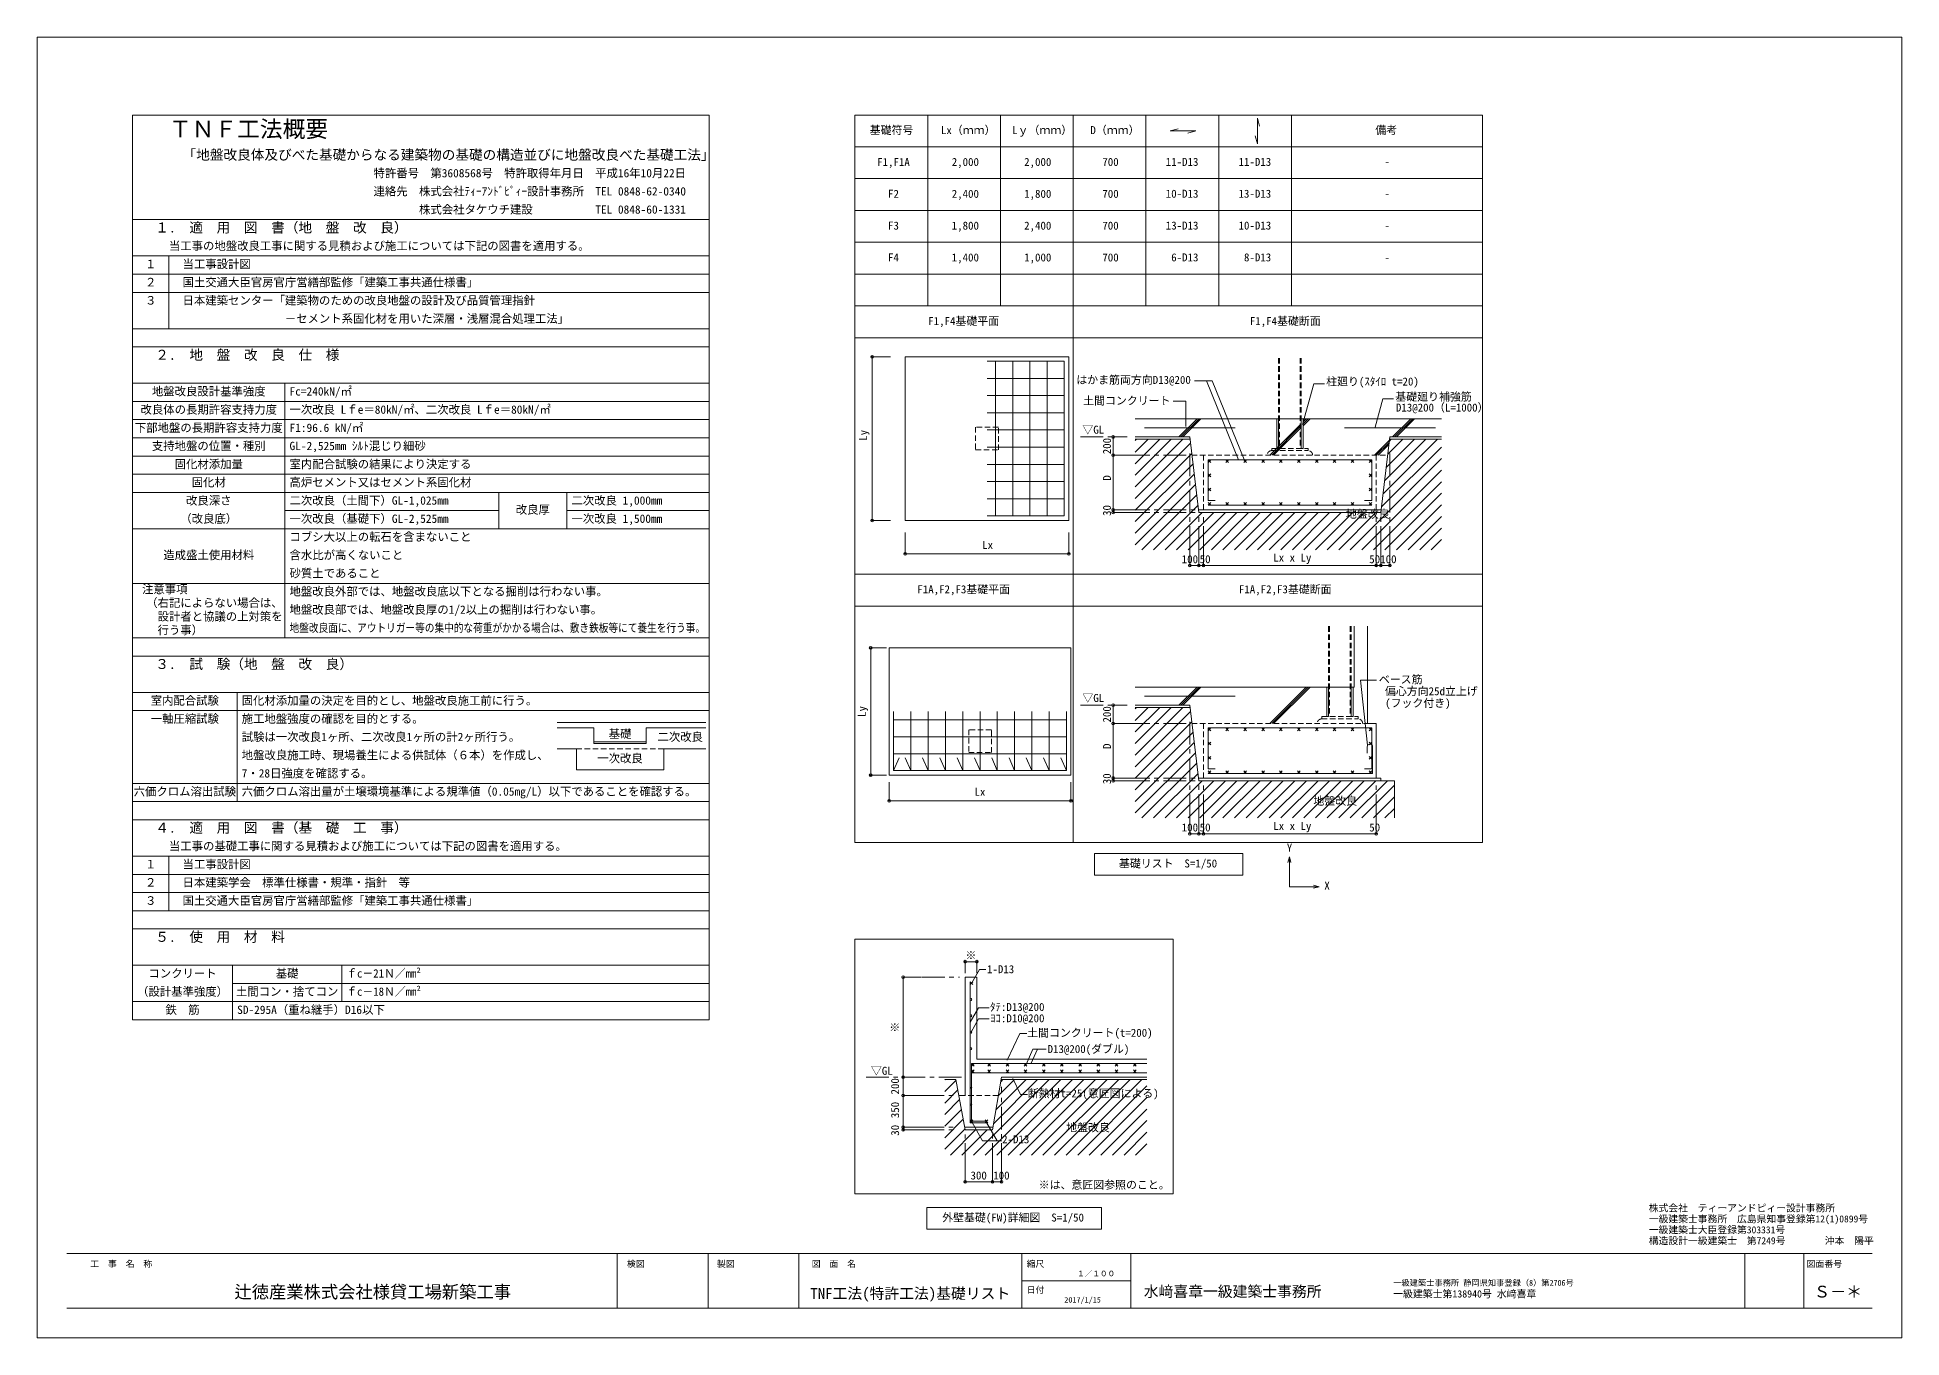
# Model space of a CAD drawing. Units: millimetres on the paper, enlarged 100 times, with parts at 1:50. Extents: x -41329 to 42203, y -29220 to 30473.
# Drawn here: x -41329 to -329, y -29220 to -620 of the extents above; entities that cross this region are included whole.
import ezdxf
from ezdxf.enums import TextEntityAlignment as Align

# ---------------------------------------------------------------- set-up
doc = ezdxf.new("R2010")
doc.units = ezdxf.units.MM
doc.header["$LTSCALE"] = 100
doc.header["$PDMODE"] = 32
doc.header["$PDSIZE"] = 60
doc.linetypes.add('CHAIN1', pattern=[8, 5, -1, 1, -1])
doc.linetypes.add('DASHED1', pattern=[1.8, 1.2, -0.6])
for name, color, linetype, lineweight in [('1-0_0-3 データ 0', 3, 'Continuous', 13), ('1-1_0-0 データ 0', 7, 'Continuous', 9), ('1-2_0-6 項目', 4, 'Continuous', 5), ('1-3', 3, 'Continuous', 13), ('1-7', 4, 'Continuous', 5), ('1-8', 7, 'Continuous', 9), ('1-9', 4, 'Continuous', 5), ('1-F', 7, 'Continuous', 13), ('2-0', 7, 'Continuous', 5), ('F-0', 7, 'Continuous', 18), ('F-F', 4, 'Continuous', 5)]:
    doc.layers.add(name, color=color, linetype=linetype, lineweight=lineweight)
doc.layers.add('F-2', color=7, linetype='Continuous')
doc.layers.add('F-7', color=7, linetype='Continuous')
doc.styles.add('ＭＳ ゴシック', font='')
doc.styles.get('ＭＳ ゴシック').set_extended_font_data('MS Gothic')

msp = doc.modelspace()

# ---------------------------------------------------------------- linework, layer by layer
at = {"layer": '1-0_0-3 データ 0', "color": 7, "lineweight": 9}
for p, q in [((-22243.5, -7645.7), (-22243.5, -11245.7)), ((-22243.5, -7645.7), (-18643.5, -7645.7)), ((-18643.5, -7645.7), (-18643.5, -11245.7)), ((-22243.5, -11245.7), (-18643.5, -11245.7)), ((-22596.8, -14049), (-22596.8, -16849)), ((-18596.8, -14049), (-22596.8, -14049)), ((-18596.8, -14049), (-18596.8, -16849)), ((-18596.8, -16849), (-22596.8, -16849))]:
    msp.add_line(p, q, dxfattribs=at)
at = {"layer": '1-0_0-3 データ 0', "color": 4, "linetype": 'DASHED1', "lineweight": 5}
for p, q in [((-14032.9, -7674.8), (-14032.9, -9660.8)), ((-14008.9, -7674.8), (-14008.9, -9660.8)), ((-13556.9, -7674.8), (-13556.9, -9660.8)), ((-13532.9, -7674.8), (-13532.9, -9660.8)), ((-14182.9, -9660.8), (-13382.9, -9660.8)), ((-14182.9, -9710.8), (-14182.9, -9660.8)), ((-14182.9, -9710.8), (-13382.9, -9710.8)), ((-13382.9, -9710.8), (-13382.9, -9660.8)), ((-12932.9, -13574.8), (-12932.9, -15560.8)), ((-12908.9, -13574.8), (-12908.9, -15560.8)), ((-12456.9, -13574.8), (-12456.9, -15560.8)), ((-12432.9, -13574.8), (-12432.9, -15560.8)), ((-13082.9, -15560.8), (-12282.9, -15560.8)), ((-13082.9, -15610.8), (-13082.9, -15560.8)), ((-12282.9, -15610.8), (-12282.9, -15560.8)), ((-13082.9, -15610.8), (-12282.9, -15610.8))]:
    msp.add_line(p, q, dxfattribs=at)
at = {"layer": '1-0_0-3 データ 0'}
for p, q in [((-17182.9, -9010.8), (-10451.7, -9010.8)), ((-17182.9, -9410.8), (-15982.9, -9410.8)), ((-15782.9, -11070.8), (-15982.9, -9410.8)), ((-11782.9, -11070.8), (-11582.9, -9410.8)), ((-10451.7, -9410.8), (-11582.9, -9410.8)), ((-17182.9, -9460.8), (-15976.9, -9460.8)), ((-10451.7, -9460.8), (-11588.9, -9460.8)), ((-11774.1, -11010.8), (-15791.7, -11010.8)), ((-11782.9, -11070.8), (-15782.9, -11070.8)), ((-12372.9, -13574.8), (-12372.9, -14910.8)), ((-12072.9, -13574.8), (-12072.9, -15710.8)), ((-17182.9, -14910.8), (-12372.9, -14910.8)), ((-17182.9, -15310.8), (-15982.9, -15310.8)), ((-17182.9, -15360.8), (-15976.9, -15360.8)), ((-15982.9, -15310.8), (-15782.9, -16970.8)), ((-12072.9, -15710.8), (-11882.9, -15710.8)), ((-11882.9, -16910.8), (-11882.9, -15710.8)), ((-15791.7, -16910.8), (-11782.9, -16910.8)), ((-15782.9, -16970.8), (-11482.9, -16970.8)), ((-11782.9, -16910.8), (-11782.9, -16970.8)), ((-11482.9, -17789.5), (-11482.9, -16970.8)), ((-20925.6, -21291.3), (-20665.6, -21291.3)), ((-20925.6, -23891.3), (-20925.6, -21291.3)), ((-20665.6, -23091.3), (-20665.6, -21291.3)), ((-16925.6, -23091.3), (-20665.6, -23091.3)), ((-21374.6, -23541.3), (-21125.6, -23541.3)), ((-21125.6, -23541.3), (-20925.6, -24651.3)), ((-20325.6, -24651.3), (-20125.6, -23491.3)), ((-16925.6, -23541.3), (-20134.2, -23541.3)), ((-16925.6, -23491.3), (-20125.6, -23491.3)), ((-20925.6, -23891.3), (-21062.5, -23891.3)), ((-20314.2, -24591.3), (-20936.4, -24591.3)), ((-20325.6, -24651.3), (-20925.6, -24651.3))]:
    msp.add_line(p, q, dxfattribs=at)
at = {"layer": '1-0_0-3 データ 0', "linetype": 'DASHED1'}
for p, q in [((-15942.1, -9810.8), (-11623.6, -9810.8)), ((-15682.9, -9810.8), (-15682.9, -11010.8)), ((-11882.9, -9810.8), (-11882.9, -11010.8)), ((-15942.1, -15710.8), (-12072.9, -15710.8)), ((-15682.9, -15710.8), (-15682.9, -16910.8)), ((-20194.5, -23891.3), (-20925.6, -23891.3))]:
    msp.add_line(p, q, dxfattribs=at)
at = {"layer": '1-0_0-3 データ 0', "color": 4, "linetype": 'DASHED1', "lineweight": 5}
for centre, start, end in [((-14182.9, -9810.8), 90, 180), ((-13382.9, -9810.8), 0, 90), ((-13082.9, -15710.8), 90, 180), ((-12282.9, -15710.8), 0, 90)]:
    msp.add_arc(centre, 100, start, end, dxfattribs=at)
at = {"layer": '1-1_0-0 データ 0'}
for p, q in [((-20443.5, -7745.7), (-18743.5, -7745.7)), ((-20254.6, -7745.7), (-20254.6, -11145.7)), ((-19876.8, -7745.7), (-19876.8, -11145.7)), ((-19499, -7745.7), (-19499, -11145.7)), ((-19121.3, -7745.7), (-19121.3, -11145.7)), ((-18743.5, -7745.7), (-18743.5, -11145.7)), ((-20443.5, -8123.5), (-18743.5, -8123.5)), ((-20443.5, -8501.3), (-18743.5, -8501.3)), ((-20443.5, -8879.1), (-18743.5, -8879.1)), ((-20443.5, -9256.8), (-18743.5, -9256.8)), ((-16982.9, -9210.8), (-14982.9, -9210.8)), ((-12582.9, -9210.8), (-10582.9, -9210.8)), ((-20443.5, -9634.6), (-18743.5, -9634.6)), ((-20443.5, -10012.4), (-18743.5, -10012.4)), ((-15522.9, -9910.8), (-15582.9, -9970.8)), ((-15582.9, -9910.8), (-15522.9, -9970.8)), ((-15582.9, -9910.8), (-11982.9, -9910.8)), ((-15522.9, -10224.1), (-15582.9, -10284.1)), ((-15582.9, -10224.1), (-15522.9, -10284.1)), ((-15129.5, -9910.8), (-15189.5, -9970.8)), ((-15189.5, -9910.8), (-15129.5, -9970.8)), ((-14736.2, -9910.8), (-14796.2, -9970.8)), ((-14796.2, -9910.8), (-14736.2, -9970.8)), ((-14342.9, -9910.8), (-14402.9, -9970.8)), ((-14402.9, -9910.8), (-14342.9, -9970.8)), ((-13949.5, -9910.8), (-14009.5, -9970.8)), ((-14009.5, -9910.8), (-13949.5, -9970.8)), ((-13556.2, -9910.8), (-13616.2, -9970.8)), ((-13616.2, -9910.8), (-13556.2, -9970.8)), ((-13162.9, -9910.8), (-13222.9, -9970.8)), ((-13222.9, -9910.8), (-13162.9, -9970.8)), ((-12769.5, -9910.8), (-12829.5, -9970.8)), ((-12829.5, -9910.8), (-12769.5, -9970.8)), ((-12376.2, -9910.8), (-12436.2, -9970.8)), ((-12436.2, -9910.8), (-12376.2, -9970.8)), ((-11982.9, -9910.8), (-12042.9, -9970.8)), ((-12042.9, -9910.8), (-11982.9, -9970.8)), ((-12042.9, -10224.1), (-11982.9, -10284.1)), ((-11982.9, -10224.1), (-12042.9, -10284.1)), ((-20443.5, -10390.2), (-18743.5, -10390.2)), ((-15522.9, -10537.4), (-15582.9, -10597.4)), ((-15582.9, -10537.4), (-15522.9, -10597.4)), ((-12042.9, -10537.4), (-11982.9, -10597.4)), ((-11982.9, -10537.4), (-12042.9, -10597.4)), ((-20443.5, -10767.9), (-18743.5, -10767.9)), ((-15522.9, -10850.8), (-15582.9, -10910.8)), ((-15582.9, -10850.8), (-15522.9, -10910.8)), ((-15582.9, -10910.8), (-11982.9, -10910.8)), ((-15129.5, -10850.8), (-15189.5, -10910.8)), ((-15189.5, -10850.8), (-15129.5, -10910.8)), ((-14736.2, -10850.8), (-14796.2, -10910.8)), ((-14796.2, -10850.8), (-14736.2, -10910.8)), ((-14342.9, -10850.8), (-14402.9, -10910.8)), ((-14402.9, -10850.8), (-14342.9, -10910.8)), ((-13949.5, -10850.8), (-14009.5, -10910.8)), ((-14009.5, -10850.8), (-13949.5, -10910.8)), ((-13556.2, -10850.8), (-13616.2, -10910.8)), ((-13616.2, -10850.8), (-13556.2, -10910.8)), ((-13162.9, -10850.8), (-13222.9, -10910.8)), ((-13222.9, -10850.8), (-13162.9, -10910.8)), ((-12769.5, -10850.8), (-12829.5, -10910.8)), ((-12829.5, -10850.8), (-12769.5, -10910.8)), ((-12376.2, -10850.8), (-12436.2, -10910.8)), ((-12436.2, -10850.8), (-12376.2, -10910.8)), ((-12042.9, -10850.8), (-11982.9, -10910.8)), ((-11982.9, -10850.8), (-12042.9, -10910.8)), ((-20443.5, -11145.7), (-18743.5, -11145.7)), ((-16982.9, -15110.8), (-14982.9, -15110.8)), ((-22496.8, -15449), (-22496.8, -16749)), ((-22116.8, -15449), (-22116.8, -16749)), ((-21736.8, -15449), (-21736.8, -16749)), ((-21356.8, -15449), (-21356.8, -16749)), ((-20976.8, -15449), (-20976.8, -16749)), ((-20596.8, -15449), (-20596.8, -16749)), ((-20216.8, -15449), (-20216.8, -16749)), ((-19836.8, -15449), (-19836.8, -16749)), ((-19456.8, -15449), (-19456.8, -16749)), ((-19076.8, -15449), (-19076.8, -16749)), ((-18696.8, -15634.7), (-22496.8, -15634.7)), ((-15522.9, -15810.8), (-15582.9, -15870.8)), ((-15582.9, -15810.8), (-15522.9, -15870.8)), ((-15582.9, -15810.8), (-11982.9, -15810.8)), ((-15129.5, -15810.8), (-15189.5, -15870.8)), ((-15189.5, -15810.8), (-15129.5, -15870.8)), ((-14736.2, -15810.8), (-14796.2, -15870.8)), ((-14796.2, -15810.8), (-14736.2, -15870.8)), ((-14342.9, -15810.8), (-14402.9, -15870.8)), ((-14402.9, -15810.8), (-14342.9, -15870.8)), ((-13949.5, -15810.8), (-14009.5, -15870.8)), ((-14009.5, -15810.8), (-13949.5, -15870.8)), ((-13556.2, -15810.8), (-13616.2, -15870.8)), ((-13616.2, -15810.8), (-13556.2, -15870.8)), ((-13162.9, -15810.8), (-13222.9, -15870.8)), ((-13222.9, -15810.8), (-13162.9, -15870.8)), ((-12769.5, -15810.8), (-12829.5, -15870.8)), ((-12829.5, -15810.8), (-12769.5, -15870.8)), ((-12376.2, -15810.8), (-12436.2, -15870.8)), ((-12436.2, -15810.8), (-12376.2, -15870.8)), ((-11982.9, -15810.8), (-12042.9, -15870.8)), ((-12042.9, -15810.8), (-11982.9, -15870.8)), ((-18696.8, -16006.2), (-22496.8, -16006.2)), ((-18696.8, -16377.6), (-22496.8, -16377.6)), ((-15522.9, -16124.1), (-15582.9, -16184.1)), ((-15582.9, -16124.1), (-15522.9, -16184.1)), ((-12082.9, -16226.6), (-12082.9, -16363.2)), ((-12042.9, -16124.1), (-11982.9, -16184.1)), ((-11982.9, -16124.1), (-12042.9, -16184.1)), ((-11962.9, -16226.6), (-11962.9, -16810.8)), ((-22496.8, -16749), (-22373.7, -16468.7)), ((-22116.8, -16749), (-22239.9, -16468.7)), ((-21736.8, -16749), (-21859.9, -16468.7)), ((-21356.8, -16749), (-21479.9, -16468.7)), ((-20976.8, -16749), (-21099.9, -16468.7)), ((-20596.8, -16749), (-20719.9, -16468.7)), ((-20216.8, -16749), (-20339.9, -16468.7)), ((-19836.8, -16749), (-19959.9, -16468.7)), ((-19456.8, -16749), (-19579.9, -16468.7)), ((-19076.8, -16749), (-19199.9, -16468.7)), ((-18696.8, -16749), (-18819.9, -16468.7)), ((-15522.9, -16437.4), (-15582.9, -16497.4)), ((-15582.9, -16437.4), (-15522.9, -16497.4)), ((-15522.9, -16750.8), (-15582.9, -16810.8)), ((-15582.9, -16750.8), (-15522.9, -16810.8)), ((-15129.5, -16750.8), (-15189.5, -16810.8)), ((-15189.5, -16750.8), (-15129.5, -16810.8)), ((-14736.2, -16750.8), (-14796.2, -16810.8)), ((-14796.2, -16750.8), (-14736.2, -16810.8)), ((-14342.9, -16750.8), (-14402.9, -16810.8)), ((-14402.9, -16750.8), (-14342.9, -16810.8)), ((-13949.5, -16750.8), (-14009.5, -16810.8)), ((-14009.5, -16750.8), (-13949.5, -16810.8)), ((-13556.2, -16750.8), (-13616.2, -16810.8)), ((-13616.2, -16750.8), (-13556.2, -16810.8)), ((-13162.9, -16750.8), (-13222.9, -16810.8)), ((-13222.9, -16750.8), (-13162.9, -16810.8)), ((-12769.5, -16750.8), (-12829.5, -16810.8)), ((-12829.5, -16750.8), (-12769.5, -16810.8)), ((-12376.2, -16750.8), (-12436.2, -16810.8)), ((-12436.2, -16750.8), (-12376.2, -16810.8)), ((-12042.9, -16437.4), (-11982.9, -16497.4)), ((-11982.9, -16437.4), (-12042.9, -16497.4)), ((-12042.9, -16750.8), (-11982.9, -16810.8)), ((-11982.9, -16750.8), (-12042.9, -16810.8)), ((-15582.9, -16810.8), (-11962.9, -16810.8)), ((-20755.6, -21451.3), (-20815.6, -21391.3)), ((-20815.6, -21451.3), (-20755.6, -21391.3)), ((-20815.6, -21391.3), (-20815.6, -24491.3)), ((-20725.6, -23251.3), (-20785.6, -23191.3)), ((-20785.6, -23251.3), (-20725.6, -23191.3)), ((-16925.6, -23191.3), (-20785.6, -23191.3)), ((-20785.6, -24461.3), (-20785.6, -23191.3)), ((-20725.6, -23331.3), (-20785.6, -23391.3)), ((-20785.6, -23331.3), (-20725.6, -23391.3)), ((-20425.6, -23251.3), (-20365.6, -23191.3)), ((-20365.6, -23251.3), (-20425.6, -23191.3)), ((-20425.6, -23331.3), (-20365.6, -23391.3)), ((-20365.6, -23331.3), (-20425.6, -23391.3)), ((-20025.6, -23251.3), (-19965.6, -23191.3)), ((-19965.6, -23251.3), (-20025.6, -23191.3)), ((-20025.6, -23331.3), (-19965.6, -23391.3)), ((-19965.6, -23331.3), (-20025.6, -23391.3)), ((-19625.6, -23251.3), (-19565.6, -23191.3)), ((-19565.6, -23251.3), (-19625.6, -23191.3)), ((-19625.6, -23331.3), (-19565.6, -23391.3)), ((-19565.6, -23331.3), (-19625.6, -23391.3)), ((-19225.6, -23251.3), (-19165.6, -23191.3)), ((-19165.6, -23251.3), (-19225.6, -23191.3)), ((-19225.6, -23331.3), (-19165.6, -23391.3)), ((-19165.6, -23331.3), (-19225.6, -23391.3)), ((-18825.6, -23251.3), (-18765.6, -23191.3)), ((-18765.6, -23251.3), (-18825.6, -23191.3)), ((-18825.6, -23331.3), (-18765.6, -23391.3)), ((-18765.6, -23331.3), (-18825.6, -23391.3)), ((-18425.6, -23251.3), (-18365.6, -23191.3)), ((-18365.6, -23251.3), (-18425.6, -23191.3)), ((-18425.6, -23331.3), (-18365.6, -23391.3)), ((-18365.6, -23331.3), (-18425.6, -23391.3)), ((-18025.6, -23251.3), (-17965.6, -23191.3)), ((-17965.6, -23251.3), (-18025.6, -23191.3)), ((-18025.6, -23331.3), (-17965.6, -23391.3)), ((-17965.6, -23331.3), (-18025.6, -23391.3)), ((-17625.6, -23251.3), (-17565.6, -23191.3)), ((-17565.6, -23251.3), (-17625.6, -23191.3)), ((-17625.6, -23331.3), (-17565.6, -23391.3)), ((-17565.6, -23331.3), (-17625.6, -23391.3)), ((-17225.6, -23251.3), (-17165.6, -23191.3)), ((-17165.6, -23251.3), (-17225.6, -23191.3)), ((-17225.6, -23331.3), (-17165.6, -23391.3)), ((-17165.6, -23331.3), (-17225.6, -23391.3)), ((-16925.6, -23391.3), (-20785.6, -23391.3)), ((-20755.6, -24491.3), (-20815.6, -24431.3)), ((-20815.6, -24491.3), (-20755.6, -24431.3)), ((-20425.6, -24491.3), (-20815.6, -24491.3)), ((-20445.6, -24461.3), (-20785.6, -24461.3)), ((-20425.6, -24491.3), (-20485.6, -24431.3)), ((-20485.6, -24491.3), (-20425.6, -24431.3))]:
    msp.add_line(p, q, dxfattribs=at)
for points in [[(-15422.9, -10810.8), (-15582.9, -10810.8), (-15582.9, -9910.8)], [(-12142.9, -10810.8), (-11982.9, -10810.8), (-11982.9, -9910.8)], [(-18696.8, -15449), (-18696.8, -16749), (-22496.8, -16749)], [(-15422.9, -16710.8), (-15582.9, -16710.8), (-15582.9, -15810.8)], [(-12142.9, -16710.8), (-11982.9, -16710.8), (-11982.9, -15810.8)]]:
    msp.add_lwpolyline(points, dxfattribs=at)
for centre in [(-20795.6, -21781.3), (-20795.6, -22141.3), (-20795.6, -22501.3), (-20795.6, -22861.3), (-20795.6, -23728), (-20795.6, -24094.6)]:
    msp.add_circle(centre, 20, dxfattribs=at)
msp.add_arc((-12022.9, -16226.6), 60, 0, 180, dxfattribs=at)
at = {"layer": '1-2_0-6 項目'}
for p, q in [((-17182.9, -10507.4), (-16136.3, -9460.8)), ((-17182.9, -9489.1), (-17154.5, -9460.8)), ((-17182.9, -9998.3), (-16645.4, -9460.8)), ((-17182.9, -9743.7), (-16899.9, -9460.8)), ((-17182.9, -10252.8), (-16390.8, -9460.8)), ((-17182.9, -10761.9), (-15966.6, -9545.7)), ((-17182.9, -11016.5), (-15939.3, -9772.9)), ((-10451.7, -9631), (-11768, -10947.3)), ((-11733.1, -10657.9), (-10536, -9460.8)), ((-11698.3, -10368.5), (-10790.5, -9460.8)), ((-11663.4, -10079.1), (-11045.1, -9460.8)), ((-11628.5, -9789.6), (-11299.7, -9460.8)), ((-11593.7, -9500.2), (-11554.2, -9460.8)), ((-17182.9, -11271), (-15911.9, -10000)), ((-15884.5, -10227.2), (-17182.9, -11525.6)), ((-10451.7, -9885.6), (-12455.6, -11889.5)), ((-10451.7, -10140.1), (-12201, -11889.5)), ((-15857.1, -10454.4), (-17182.9, -11780.2)), ((-10451.7, -10394.7), (-11946.5, -11889.5)), ((-10451.7, -10649.2), (-11691.9, -11889.5)), ((-15829.8, -10681.6), (-17037.6, -11889.5)), ((-15802.4, -10908.8), (-16783.1, -11889.5)), ((-10451.7, -10903.8), (-11437.4, -11889.5)), ((-15709.8, -11070.8), (-16528.5, -11889.5)), ((-15455.2, -11070.8), (-16274, -11889.5)), ((-15200.7, -11070.8), (-16019.4, -11889.5)), ((-14946.1, -11070.8), (-15764.8, -11889.5)), ((-14691.6, -11070.8), (-15510.3, -11889.5)), ((-14437, -11070.8), (-15255.7, -11889.5)), ((-14182.5, -11070.8), (-15001.2, -11889.5)), ((-13927.9, -11070.8), (-14746.6, -11889.5)), ((-13673.3, -11070.8), (-14492.1, -11889.5)), ((-13418.8, -11070.8), (-14237.5, -11889.5)), ((-13164.2, -11070.8), (-13982.9, -11889.5)), ((-12909.7, -11070.8), (-13728.4, -11889.5)), ((-12655.1, -11070.8), (-13473.8, -11889.5)), ((-12400.5, -11070.8), (-13219.3, -11889.5)), ((-12146, -11070.8), (-12964.7, -11889.5)), ((-11891.4, -11070.8), (-12710.1, -11889.5)), ((-10451.7, -11158.4), (-11182.8, -11889.5)), ((-10928.2, -11889.5), (-10451.7, -11412.9)), ((-10673.7, -11889.5), (-10451.7, -11667.5)), ((-17182.9, -15389.1), (-17154.5, -15360.8)), ((-17182.9, -16407.4), (-16136.3, -15360.8)), ((-17182.9, -16152.8), (-16390.8, -15360.8)), ((-17182.9, -15898.3), (-16645.4, -15360.8)), ((-17182.9, -15643.7), (-16899.9, -15360.8)), ((-17182.9, -16661.9), (-15966.6, -15445.7)), ((-17182.9, -16916.5), (-15939.3, -15672.9)), ((-17182.9, -17171), (-15911.9, -15900)), ((-15884.5, -16127.2), (-17182.9, -17425.6)), ((-15857.1, -16354.4), (-17182.9, -17680.2)), ((-15829.8, -16581.6), (-17037.6, -17789.5)), ((-15802.4, -16808.8), (-16783.1, -17789.5)), ((-15709.8, -16970.8), (-16528.5, -17789.5)), ((-15455.2, -16970.8), (-16274, -17789.5)), ((-15200.7, -16970.8), (-16019.4, -17789.5)), ((-14946.1, -16970.8), (-15764.8, -17789.5)), ((-14691.6, -16970.8), (-15510.3, -17789.5)), ((-14437, -16970.8), (-15255.7, -17789.5)), ((-14182.5, -16970.8), (-15001.2, -17789.5)), ((-13927.9, -16970.8), (-14746.6, -17789.5)), ((-13673.3, -16970.8), (-14492.1, -17789.5)), ((-13418.8, -16970.8), (-14237.5, -17789.5)), ((-13164.2, -16970.8), (-13982.9, -17789.5)), ((-12909.7, -16970.8), (-13728.4, -17789.5)), ((-12655.1, -16970.8), (-13473.8, -17789.5)), ((-12400.5, -16970.8), (-13219.3, -17789.5)), ((-12146, -16970.8), (-12964.7, -17789.5)), ((-11891.4, -16970.8), (-12710.1, -17789.5)), ((-11636.9, -16970.8), (-12455.6, -17789.5)), ((-11482.9, -17071.3), (-12201, -17789.5)), ((-11482.9, -17325.9), (-11946.5, -17789.5)), ((-11482.9, -17580.4), (-11691.9, -17789.5)), ((-21374.6, -23549.5), (-21366.4, -23541.3)), ((-21374.6, -23804.1), (-21123.5, -23552.9)), ((-21374.6, -24058.6), (-21084.6, -23768.6)), ((-19075.4, -23541.3), (-20740.2, -25206.1)), ((-18820.8, -23541.3), (-20485.6, -25206.1)), ((-19329.9, -23541.3), (-20301.7, -24513.1)), ((-19584.5, -23541.3), (-20248.7, -24205.5)), ((-18566.2, -23541.3), (-20231, -25206.1)), ((-19839, -23541.3), (-20195.7, -23897.9)), ((-20093.6, -23541.3), (-20142.6, -23590.4)), ((-18311.7, -23541.3), (-19976.5, -25206.1)), ((-18057.1, -23541.3), (-19721.9, -25206.1)), ((-17802.6, -23541.3), (-19467.4, -25206.1)), ((-17548, -23541.3), (-19212.8, -25206.1)), ((-17293.5, -23541.3), (-18958.2, -25206.1)), ((-17038.9, -23541.3), (-18703.7, -25206.1)), ((-16925.6, -23682.5), (-18449.1, -25206.1)), ((-21374.6, -24313.2), (-21045.7, -23984.3)), ((-16925.6, -23937.1), (-18194.6, -25206.1)), ((-21374.6, -24567.7), (-21006.9, -24200)), ((-20968, -24415.7), (-21374.6, -24822.3)), ((-16925.6, -24191.7), (-17940, -25206.1)), ((-16925.6, -24446.2), (-17685.5, -25206.1)), ((-20929.1, -24631.4), (-21374.6, -25076.9)), ((-20694.5, -24651.3), (-21249.3, -25206.1)), ((-20439.9, -24651.3), (-20994.7, -25206.1)), ((-16925.6, -24700.8), (-17430.9, -25206.1)), ((-16925.6, -24955.3), (-17176.3, -25206.1))]:
    msp.add_line(p, q, dxfattribs=at)
at = {"layer": '1-2_0-6 項目', "color": 7, "linetype": 'DASHED1', "lineweight": 9}
for p, q in [((-20346.8, -15849), (-20846.8, -15849)), ((-20846.8, -15849), (-20846.8, -16349)), ((-20346.8, -16349), (-20346.8, -15849)), ((-20846.8, -16349), (-20346.8, -16349))]:
    msp.add_line(p, q, dxfattribs=at)
msp.add_lwpolyline([(-20693.5, -9695.7), (-20193.5, -9695.7), (-20193.5, -9195.7), (-20693.5, -9195.7)], close=True, dxfattribs=at)
at = {"layer": '1-3'}
for p, q in [((-14072.9, -9010.8), (-14032.9, -9010.8)), ((-14072.9, -9660.8), (-14072.9, -9010.8)), ((-14032.9, -9010.8), (-14032.9, -9660.8)), ((-13532.9, -9010.8), (-13492.9, -9010.8)), ((-13532.9, -9660.8), (-13532.9, -9010.8)), ((-13492.9, -9010.8), (-13492.9, -9660.8)), ((-14032.9, -9660.8), (-14072.9, -9660.8)), ((-13492.9, -9660.8), (-13532.9, -9660.8)), ((-12972.9, -14910.8), (-12932.9, -14910.8)), ((-12972.9, -15560.8), (-12972.9, -14910.8)), ((-12932.9, -14910.8), (-12932.9, -15560.8)), ((-12432.9, -14910.8), (-12392.9, -14910.8)), ((-12432.9, -15560.8), (-12432.9, -14910.8)), ((-12392.9, -14910.8), (-12392.9, -15560.8)), ((-12932.9, -15560.8), (-12972.9, -15560.8)), ((-12392.9, -15560.8), (-12432.9, -15560.8))]:
    msp.add_line(p, q, dxfattribs=at)
at = {"layer": '1-7'}
for p, q in [((-22971.6, -7645.7), (-22563.5, -7645.7)), ((-22971.6, -11245.7), (-22971.6, -7645.7)), ((-17666.7, -9410.8), (-17364.4, -9410.8)), ((-17666.7, -9410.8), (-17666.7, -9810.8)), ((-17666.7, -9810.8), (-17364.4, -9810.8)), ((-17666.7, -9810.8), (-17666.7, -11010.8)), ((-17666.7, -11010.8), (-17364.4, -11010.8)), ((-17666.7, -11010.8), (-17666.7, -11070.8)), ((-22971.6, -11245.7), (-22563.5, -11245.7)), ((-17666.7, -11070.8), (-17364.4, -11070.8)), ((-22243.5, -11980), (-22243.5, -11508.7)), ((-18643.5, -11980), (-18643.5, -11508.7)), ((-15982.9, -12238), (-15982.9, -11874.4)), ((-15782.9, -12238), (-15782.9, -11874.4)), ((-15682.9, -12238), (-15682.9, -11874.4)), ((-15682.9, -12238), (-15682.9, -11874.4)), ((-11882.9, -12238), (-11882.9, -11874.4)), ((-11782.9, -12238), (-11782.9, -11874.4)), ((-11582.9, -12238), (-11582.9, -11874.4)), ((-22243.5, -11980), (-18643.5, -11980)), ((-15982.9, -12238), (-15782.9, -12238)), ((-15782.9, -12238), (-15682.9, -12238)), ((-15682.9, -12238), (-11882.9, -12238)), ((-11882.9, -12238), (-11782.9, -12238)), ((-11782.9, -12238), (-11582.9, -12238)), ((-23001.5, -14049), (-23001.5, -16849)), ((-23001.5, -14049), (-22656.7, -14049)), ((-17666.7, -15310.8), (-17364.4, -15310.8)), ((-17666.7, -15310.8), (-17666.7, -15710.8)), ((-17666.7, -15710.8), (-17364.4, -15710.8)), ((-17666.7, -15710.8), (-17666.7, -16910.8)), ((-23001.5, -16849), (-22656.7, -16849)), ((-22596.8, -17001.7), (-22596.8, -17409.9)), ((-18596.8, -17001.7), (-18596.8, -17409.9)), ((-17666.7, -16910.8), (-17364.4, -16910.8)), ((-17666.7, -16910.8), (-17666.7, -16970.8)), ((-17666.7, -16970.8), (-17364.4, -16970.8)), ((-22596.8, -17409.9), (-18596.8, -17409.9)), ((-15982.9, -18138), (-15982.9, -17774.4)), ((-15782.9, -18138), (-15782.9, -17774.4)), ((-15682.9, -18138), (-15682.9, -17774.4)), ((-15682.9, -18138), (-15682.9, -17774.4)), ((-11882.9, -18138), (-11882.9, -17774.4)), ((-15982.9, -18138), (-15782.9, -18138)), ((-15782.9, -18138), (-15682.9, -18138)), ((-15682.9, -18138), (-11882.9, -18138)), ((-22285.6, -21291.3), (-21885.6, -21291.3)), ((-22285.6, -23491.3), (-22285.6, -21291.3)), ((-20665.6, -20950.3), (-20925.6, -20950.3)), ((-20925.6, -20950.3), (-20925.6, -21201)), ((-20665.6, -20950.3), (-20665.6, -21201)), ((-22285.6, -23491.3), (-21885.6, -23491.3)), ((-22285.6, -23491.3), (-21885.6, -23491.3)), ((-22285.6, -23891.3), (-22285.6, -23491.3)), ((-22285.6, -23891.3), (-21885.6, -23891.3)), ((-22285.6, -24591.3), (-22285.6, -23891.3)), ((-22285.6, -24591.3), (-21885.6, -24591.3)), ((-22285.6, -24651.3), (-22285.6, -24591.3)), ((-22285.6, -24651.3), (-21885.6, -24651.3)), ((-20925.6, -25792.2), (-20925.6, -25441.6)), ((-20925.6, -25792.2), (-20325.6, -25792.2)), ((-20325.6, -25792.2), (-20325.6, -25441.6)), ((-20325.6, -25792.2), (-20325.6, -25441.6)), ((-20325.6, -25792.2), (-20125.6, -25792.2)), ((-20125.6, -25792.2), (-20125.6, -25441.6))]:
    msp.add_line(p, q, dxfattribs=at)
at = {"layer": '1-7', "color": 3}
for p in [(-22971.6, -7645.7), (-22971.6, -11245.7), (-22243.5, -11980), (-18643.5, -11980), (-23001.5, -14049), (-23001.5, -16849), (-22596.8, -17409.9), (-18596.8, -17409.9)]:
    msp.add_point(p, dxfattribs=at)
at = {"layer": '1-7', "color": 7}
for p in [(-17666.7, -9410.8), (-17666.7, -9810.8), (-17666.7, -11010.8), (-17666.7, -11070.8), (-15982.9, -12238), (-15782.9, -12238), (-15682.9, -12238), (-11882.9, -12238), (-11782.9, -12238), (-11582.9, -12238), (-17666.7, -15310.8), (-17666.7, -15710.8), (-17666.7, -16910.8), (-17666.7, -16970.8), (-15982.9, -18138), (-15782.9, -18138), (-15682.9, -18138), (-11882.9, -18138), (-22285.6, -21291.3), (-20925.6, -20950.3), (-20665.6, -20950.3), (-22285.6, -23491.3), (-22285.6, -23891.3), (-22285.6, -24591.3), (-22285.6, -24651.3), (-20325.6, -25792.2), (-20125.6, -25792.2)]:
    msp.add_point(p, dxfattribs=at)
at = {"layer": '1-7'}
for p in [(-20925.6, -25792.2), (-20325.6, -25792.2)]:
    msp.add_point(p, dxfattribs=at)
at = {"layer": '1-8'}
for p, q in [((-15884, -8173), (-15490.4, -8173)), ((-14912.4, -9911.7), (-15617.3, -8173)), ((-14787.5, -9906.8), (-15490.4, -8173)), ((-13505.6, -9139.1), (-13254.4, -8239.8)), ((-13023.1, -8239.8), (-13254.4, -8239.8)), ((-11910.7, -9198.2), (-11736.2, -8573.6)), ((-11504.9, -8573.6), (-11736.2, -8573.6)), ((-16347.3, -8622.3), (-16073.2, -8622.3)), ((-16073.2, -9176.8), (-16073.2, -8622.3)), ((-11878.6, -14761.1), (-12233.7, -14761.1)), ((-12074.7, -16190.5), (-12233.7, -14761.1)), ((-20777.2, -21412.8), (-20611.1, -21125.1)), ((-20470.3, -21125.1), (-20611.1, -21125.1)), ((-20811.3, -22279.8), (-20628, -21962.2)), ((-20393.7, -21962.2), (-20628, -21962.2)), ((-20794.9, -22499.5), (-20628, -22210.4)), ((-20393.7, -22210.4), (-20628, -22210.4)), ((-20003.3, -23118.4), (-19719.6, -22529.8)), ((-19564.6, -22529.8), (-19719.6, -22529.8)), ((-19583.9, -23211.3), (-19435.4, -22873.3)), ((-19478.3, -23200), (-19334.7, -22873.3)), ((-19143.7, -22873.3), (-19435.4, -22873.3)), ((-19875.6, -23518.8), (-19705.5, -23871.8)), ((-19550.4, -23871.8), (-19705.5, -23871.8)), ((-20772.8, -24490.7), (-20544.1, -24886.7)), ((-20452.8, -24485.3), (-20221, -24886.7)), ((-20120.6, -24886.7), (-20544.1, -24886.7))]:
    msp.add_line(p, q, dxfattribs=at)
at = {"layer": '1-9'}
for p, q in [((-16223.5, -9410.8), (-15823.5, -9010.8)), ((-16181.1, -9410.8), (-15781.1, -9010.8)), ((-16138.7, -9410.8), (-15738.7, -9010.8)), ((-13492.9, -9163.2), (-13340.5, -9010.8)), ((-13492.9, -9120.8), (-13382.9, -9010.8)), ((-13492.9, -9078.3), (-13425.3, -9010.8)), ((-11525.2, -9410.8), (-11125.2, -9010.8)), ((-11482.8, -9410.8), (-11082.8, -9010.8)), ((-11440.3, -9410.8), (-11040.3, -9010.8)), ((-14225.3, -9810.8), (-13532.9, -9118.3)), ((-14182.9, -9810.8), (-13532.9, -9160.8)), ((-14140.5, -9810.8), (-13532.9, -9203.2)), ((-11925.2, -9810.8), (-11593.5, -9479.1)), ((-11882.8, -9810.8), (-11601.4, -9529.4)), ((-11840.3, -9810.8), (-11609.2, -9579.6)), ((-16223.5, -15310.8), (-15823.5, -14910.8)), ((-16181.1, -15310.8), (-15781.1, -14910.8)), ((-16138.7, -15310.8), (-15738.7, -14910.8)), ((-14225.3, -15710.8), (-13425.3, -14910.8)), ((-14182.9, -15710.8), (-13382.9, -14910.8)), ((-14140.5, -15710.8), (-13340.5, -14910.8))]:
    msp.add_line(p, q, dxfattribs=at)
at = {"layer": '1-F', "color": 3}
for p, q in [((-23347.6, -2329.5), (-9547.6, -2329.5)), ((-23347.6, -2329.5), (-23347.6, -18329.5)), ((-21747.6, -2329.5), (-21747.6, -6529.5)), ((-20147.6, -2329.5), (-20147.6, -6529.5)), ((-18547.6, -2329.5), (-18547.6, -18329.5)), ((-16947.6, -2329.5), (-16947.6, -6529.5)), ((-15347.6, -2329.5), (-15347.6, -6529.5)), ((-15347.6, -2329.5), (-15347.6, -6529.5)), ((-14497.6, -2398.1), (-14451, -2572)), ((-14497.6, -2960.8), (-14497.6, -2398.1)), ((-13747.6, -2329.5), (-13747.6, -6529.5)), ((-9547.6, -2329.5), (-9547.6, -18329.5)), ((-16414.5, -2679.5), (-16240.6, -2632.9)), ((-16414.5, -2679.5), (-15851.8, -2679.5)), ((-15851.8, -2679.5), (-16025.7, -2726)), ((-14497.6, -2960.8), (-14544.1, -2786.9)), ((-23347.6, -3029.5), (-9547.6, -3029.5)), ((-23347.6, -3729.5), (-9547.6, -3729.5)), ((-23347.6, -4429.5), (-9547.6, -4429.5)), ((-23347.6, -5129.5), (-9547.6, -5129.5)), ((-23347.6, -5829.5), (-9547.6, -5829.5)), ((-23347.6, -6529.5), (-9547.6, -6529.5)), ((-23347.6, -7229.5), (-9547.6, -7229.5)), ((-23347.6, -12429.5), (-9547.6, -12429.5)), ((-23347.6, -13129.5), (-9547.6, -13129.5)), ((-9547.6, -18329.5), (-23347.6, -18329.5)), ((-18077.5, -19049.5), (-18077.5, -18569.5)), ((-14817.7, -18569.5), (-18077.5, -18569.5)), ((-14817.7, -19049.5), (-14817.7, -18569.5)), ((-18077.5, -19049.5), (-14817.7, -19049.5)), ((-23347.6, -20456.4), (-23347.6, -26056.4)), ((-23347.6, -20456.4), (-16347.6, -20456.4)), ((-16347.6, -20456.4), (-16347.6, -26056.4)), ((-23347.6, -26056.4), (-16347.6, -26056.4)), ((-21767.6, -26836.4), (-21767.6, -26356.4)), ((-21767.6, -26356.4), (-17927.6, -26356.4)), ((-17927.6, -26836.4), (-17927.6, -26356.4)), ((-21767.6, -26836.4), (-17927.6, -26836.4))]:
    msp.add_line(p, q, dxfattribs=at)
at = {"layer": '1-F', "color": 4, "linetype": 'CHAIN1', "lineweight": 5}
for p, q in [((-18388.1, -9410.8), (-17666.7, -9410.8)), ((-17364.4, -9810.8), (-16057, -9810.8)), ((-15982.9, -11874.4), (-15982.9, -9696.7)), ((-11582.9, -11874.4), (-11582.9, -9696.7)), ((-17364.4, -11010.8), (-15811.3, -11010.8)), ((-17364.4, -11070.8), (-15811.3, -11070.8)), ((-15782.9, -11874.4), (-15782.9, -11131.8)), ((-15682.9, -11874.4), (-15682.9, -11131.8)), ((-11882.9, -11874.4), (-11882.9, -11131.8)), ((-11782.9, -11874.4), (-11782.9, -11131.8)), ((-18388.1, -15310.8), (-17666.7, -15310.8)), ((-17364.4, -15710.8), (-16057, -15710.8)), ((-15982.9, -17774.4), (-15982.9, -15596.7)), ((-17364.4, -16910.8), (-15811.3, -16910.8)), ((-17364.4, -16970.8), (-15811.3, -16970.8)), ((-15782.9, -17774.4), (-15782.9, -17031.8)), ((-15682.9, -17774.4), (-15682.9, -17031.8)), ((-11882.9, -17774.4), (-11882.9, -17031.8)), ((-21872.4, -21291.3), (-21045.1, -21291.3)), ((-23102.3, -23491.3), (-20988.5, -23491.3)), ((-20125.6, -25441.6), (-20125.6, -23704)), ((-21885.6, -23891.3), (-21146.4, -23891.3)), ((-21885.6, -24591.3), (-21095.8, -24591.3)), ((-21885.6, -24651.3), (-21095.8, -24651.3)), ((-20925.6, -25441.6), (-20925.6, -24751.3)), ((-20325.6, -25441.6), (-20325.6, -24751.3))]:
    msp.add_line(p, q, dxfattribs=at)
at = {"layer": '1-F', "lineweight": 9}
for p, q in [((-13794.3, -18645.9), (-13827.4, -18769.6)), ((-13794.3, -18645.9), (-13761.2, -18769.6)), ((-13794.3, -19303.3), (-13794.3, -18645.9)), ((-13794.3, -19303.3), (-13137, -19303.3)), ((-13137, -19303.3), (-13260.6, -19270.1)), ((-13137, -19303.3), (-13260.6, -19336.4))]:
    msp.add_line(p, q, dxfattribs=at)
at = {"layer": '2-0', "color": 2, "lineweight": 18}
for p, q in [((-39233.7, -2329.5), (-26553.1, -2329.5)), ((-39233.7, -2329.5), (-39233.7, -22229.5)), ((-26553.1, -22229.5), (-26553.1, -2329.5)), ((-39233.7, -4629.5), (-26553.1, -4629.5)), ((-39233.7, -7029.5), (-26553.1, -7029.5)), ((-39233.7, -7429.5), (-26553.1, -7429.5)), ((-26553.1, -8229.5), (-39233.7, -8229.5)), ((-26553.1, -11429.5), (-39233.7, -11429.5)), ((-26553.1, -12629.5), (-39233.7, -12629.5)), ((-26553.1, -13829.5), (-39233.7, -13829.5)), ((-26553.1, -14229.5), (-39233.7, -14229.5)), ((-26553.1, -15029.5), (-39233.7, -15029.5)), ((-26553.1, -17429.5), (-39233.7, -17429.5)), ((-26553.1, -17829.5), (-39233.7, -17829.5)), ((-39233.7, -19829.5), (-26553.1, -19829.5)), ((-39233.7, -20229.5), (-26553.1, -20229.5)), ((-39233.7, -21029.5), (-26553.1, -21029.5)), ((-26553.1, -22229.5), (-39233.7, -22229.5))]:
    msp.add_line(p, q, dxfattribs=at)
at = {"layer": '2-0', "color": 4}
for p, q in [((-39233.7, -5429.5), (-26553.1, -5429.5)), ((-38433.7, -5429.5), (-38433.7, -7029.5)), ((-39233.7, -5829.5), (-26553.1, -5829.5)), ((-39233.7, -6229.5), (-26553.1, -6229.5)), ((-35881.7, -8229.5), (-35881.7, -13829.5)), ((-26553.1, -8629.5), (-39233.7, -8629.5)), ((-26553.1, -9029.5), (-39233.7, -9029.5)), ((-26553.1, -9429.5), (-39233.7, -9429.5)), ((-26553.1, -9829.5), (-39233.7, -9829.5)), ((-26553.1, -10229.5), (-39233.7, -10229.5)), ((-26553.1, -10629.5), (-39233.7, -10629.5)), ((-31181.7, -10629.5), (-31181.7, -11429.5)), ((-29681.7, -10629.5), (-29681.7, -11429.5)), ((-35881.7, -11029.5), (-31181.7, -11029.5)), ((-29681.7, -11029.5), (-26553.1, -11029.5)), ((-36933.7, -15029.5), (-36933.7, -17429.5)), ((-26553.1, -15429.5), (-39233.7, -15429.5)), ((-26553.1, -17029.5), (-39233.7, -17029.5)), ((-26553.1, -18629.5), (-39233.7, -18629.5)), ((-38433.7, -18629.5), (-38433.7, -19829.5)), ((-39233.7, -19029.5), (-26553.1, -19029.5)), ((-39233.7, -19429.5), (-26553.1, -19429.5)), ((-37033.7, -21029.5), (-37033.7, -22229.5)), ((-34633.7, -21029.5), (-34633.7, -21829.5)), ((-37033.7, -21429.5), (-26553.1, -21429.5)), ((-39233.7, -21829.5), (-26553.1, -21829.5)), ((-37033.7, -21829.5), (-26553.1, -21829.5))]:
    msp.add_line(p, q, dxfattribs=at)
at = {"layer": '2-0', "color": 3, "lineweight": 13}
for p, q in [((-29897.6, -15691.8), (-26623.5, -15691.8)), ((-29897.6, -15807), (-29089.8, -15807)), ((-29089.8, -16152.6), (-29089.8, -15807)), ((-27937.8, -15807), (-26623.5, -15807)), ((-27937.8, -16152.6), (-27937.8, -15807)), ((-29897.6, -16267.8), (-29473.8, -16267.8)), ((-29473.8, -16267.8), (-29473.8, -16728.6)), ((-29089.8, -16114.2), (-27937.8, -16114.2)), ((-29089.8, -16152.6), (-27937.8, -16152.6)), ((-27553.8, -16267.8), (-26623.5, -16267.8)), ((-27553.8, -16267.8), (-27553.8, -16728.6)), ((-27553.8, -16728.6), (-29473.8, -16728.6))]:
    msp.add_line(p, q, dxfattribs=at)
at = {"layer": '2-0', "color": 3, "linetype": 'DASHED1', "lineweight": 13}
msp.add_line((-29473.8, -16267.8), (-27553.8, -16267.8), dxfattribs=at)
at = {"layer": 'F-0'}
for p, q in [((-978.6, -27370.2), (-40678.6, -27370.2)), ((-28578.6, -27370.2), (-28578.6, -28570.2)), ((-26578.6, -27370.2), (-26578.6, -28570.2)), ((-24578.6, -27370.2), (-24578.6, -28570.2)), ((-19678.6, -27370.2), (-19678.6, -28570.2)), ((-17278.6, -27370.2), (-17278.6, -28570.2)), ((-3778.6, -27370.2), (-3778.6, -28570.2)), ((-2478.6, -27370.2), (-2478.6, -28570.2)), ((-19678.6, -27970.2), (-17278.6, -27970.2)), ((-978.6, -28570.2), (-40678.6, -28570.2))]:
    msp.add_line(p, q, dxfattribs=at)
at = {"layer": 'F-F'}
msp.add_lwpolyline([(-41328.6, -29220.2), (-328.6, -29220.2), (-328.6, -620.2), (-41328.6, -620.2)], close=True, dxfattribs=at)

# ---------------------------------------------------------------- texts
at = {"layer": '1-7', "color": 7, "style": 'ＭＳ ゴシック'}
for s, p in [('Ly', (-23026.5, -9494.8)), ('200', (-17665.1, -9790.8)), ('D', (-17665.1, -10371.6)), ('30', (-17665.1, -11147.4)), ('Ly', (-23056.4, -15567.4)), ('200', (-17665.1, -15690.8)), ('D', (-17665.1, -16271.6)), ('30', (-17665.1, -17047.4)), ('※', (-22325.1, -22511.3)), ('200', (-22325.1, -23871.3)), ('350', (-22325.1, -24392)), ('30', (-22325.1, -24778.3))]:
    msp.add_text(s, height=176, rotation=90, dxfattribs=at).set_placement(p, align=Align.BOTTOM_LEFT)
for s, p in [('Lx', (-20549.6, -11925.1)), ('100', (-16161.5, -12239.6)), ('50', (-15766.5, -12238.6)), ('Lx x Ly', (-14148.7, -12204.8)), ('50', (-12037.6, -12239.6)), ('100', (-11796.6, -12239.6)), ('Lx', (-20718.4, -17355)), ('100', (-16161.5, -18139.6)), ('50', (-15766.5, -18138.6)), ('Lx x Ly', (-14148.7, -18104.8)), ('50', (-12037.6, -18139.6)), ('※', (-20917.2, -20951.9)), ('300', (-20806.3, -25793.3)), ('100', (-20305.8, -25793.3))]:
    msp.add_text(s, height=176, dxfattribs=at).set_placement(p, align=Align.BOTTOM_LEFT)
at = {"layer": '1-8', "style": 'ＭＳ ゴシック'}
for s, p in [('はかま筋両方向D13@200', (-18480, -8295.3)), ('柱廻り(ｽﾀｲﾛ t=20)', (-12985.2, -8331.7)), ('土間コンクリート', (-18329.4, -8752.4)), ('基礎廻り補強筋', (-11464.6, -8665.5)), ('D13@200（L=1000）', (-11451.8, -8904.3)), ('地盤改良', (-12551.1, -11243.5)), ('ベース筋', (-11825.8, -14883.5)), ('偏心方向25d立上げ', (-11692.2, -15142.7)), ('(フック付き)', (-11688.2, -15402.7)), ('地盤改良', (-13265, -17554.9)), ('1-D13', (-20444.3, -21256.7)), ('ﾀﾃ:D13@200', (-20377.7, -22086.8)), ('ﾖｺ:D10@200', (-20377.7, -22335)), ('土間コンクリート(t=200)', (-19560.7, -22654.4)), ('D13@200(ダブル)', (-19111.5, -23011.6)), ('断熱材t=25(意匠図による)', (-19546.6, -23987.2)), ('地盤改良', (-18703.1, -24737.7)), ('2-D13', (-20111.6, -24997.2))]:
    msp.add_text(s, height=176, dxfattribs=at).set_placement(p, align=Align.BOTTOM_LEFT)
at = {"layer": '1-F', "style": 'ＭＳ ゴシック'}
for s, p in [('基礎符号', (-23023.6, -2803.1)), ('Lx（ｍｍ）', (-21456.6, -2803.1)), ('Lｙ（ｍｍ）', (-19890.1, -2803.1)), ('D（ｍｍ）', (-18170.1, -2803.1)), ('備考', (-11904.1, -2803.1)), ('F1,F1A', (-22860.1, -3503.1)), ('2,000', (-21219.4, -3503.1)), ('2,000', (-19627.1, -3503.1)), ('700', (-17907.2, -3503.1)), ('11-D13', (-16512.4, -3501.1)), ('11-D13', (-14912.4, -3501.1)), ('-', (-11701.3, -3500.3)), ('F2', (-22620.1, -4203.1)), ('2,400', (-21219.4, -4203.1)), ('1,800', (-19627.1, -4203.1)), ('700', (-17907.2, -4203.1)), ('10-D13', (-16512.4, -4201.1)), ('13-D13', (-14912.4, -4201.1)), ('-', (-11701.3, -4200.3)), ('F3', (-22620.1, -4903.1)), ('1,800', (-21219.4, -4903.1)), ('2,400', (-19627.1, -4903.1)), ('700', (-17907.2, -4903.1)), ('13-D13', (-16512.4, -4901.1)), ('10-D13', (-14912.4, -4901.1)), ('-', (-11701.3, -4900.3)), ('F4', (-22620.1, -5603.1)), ('1,400', (-21219.4, -5603.1)), ('1,000', (-19627.1, -5603.1)), ('700', (-17907.2, -5603.1)), (' 6-D13', (-16512.4, -5601.1)), (' 8-D13', (-14912.4, -5601.1)), ('-', (-11701.3, -5600.3)), ('F1,F4基礎平面', (-21735.6, -7001.1)), ('F1,F4基礎断面', (-14664.8, -7001.1)), ('▽GL', (-18346.6, -9391.1)), ('F1A,F2,F3基礎平面', (-21975.6, -12901.1)), ('F1A,F2,F3基礎断面', (-14904.8, -12901.1)), ('▽GL', (-18346.6, -15291.1)), ('Y', (-13851, -18581)), ('基礎リスト\u3000S=1/50', (-17542, -18931.1)), ('X', (-13025.5, -19416.7)), ('▽GL', (-22996.3, -23490.3)), ('※は、意匠図参照のこと。', (-19306.8, -25998)), ('外壁基礎(FW)詳細図  S=1/50', (-21428.4, -26718))]:
    msp.add_text(s, height=176, dxfattribs=at).set_placement(p, align=Align.BOTTOM_LEFT)
at = {"layer": '2-0', "style": 'ＭＳ ゴシック'}
for s, height, p in [('ＴＮＦ工法概要', 366.6, (-38433.7, -2929.5)), ('「地盤改良体及びべた基礎からなる建築物の基礎の構造並びに地盤改良べた基礎工法」', 219.9, (-38133.7, -3379.5)), ('特許番号\u3000第3608568号\u3000特許取得年月日\u3000平成16年10月22日', 183.3, (-33933.7, -3754.5)), ('連絡先\u3000株式会社ﾃｨｰｱﾝﾄﾞﾋﾟｨｰ設計事務所\u3000TEL 0848-62-0340', 183.3, (-33933.7, -4154.5)), ('\u3000\u3000\u3000\u3000株式会社タケウチ建設\u3000\u3000\u3000\u3000\u3000 TEL 0848-60-1331', 183.3, (-33933.7, -4554.5)), ('１.\u3000適\u3000用\u3000図\u3000書（地\u3000盤\u3000改\u3000良）', 219.9, (-38733.7, -4979.5)), ('当工事の地盤改良工事に関する見積および施工については下記の図書を適用する。', 183.3, (-38433.7, -5354.5)), ('１', 183.3, (-38958.7, -5754.5)), ('当工事設計図', 183.3, (-38133.7, -5754.5)), ('２', 183.3, (-38958.7, -6154.5)), ('国土交通大臣官房官庁営繕部監修「建築工事共通仕様書」', 183.3, (-38133.7, -6154.5)), ('３', 183.3, (-38958.7, -6554.5)), ('日本建築センター「建築物のための改良地盤の設計及び品質管理指針', 183.3, (-38133.7, -6554.5)), ('\u3000\u3000\u3000\u3000      \u3000\u3000－セメント系固化材を用いた深層・浅層混合処理工法」', 183.3, (-38133.7, -6954.5)), ('２.\u3000地\u3000盤\u3000改\u3000良\u3000仕\u3000様', 219.9, (-38733.7, -7779.5)), ('地盤改良設計基準強度', 183.3, (-38807.7, -8554.5)), ('Fc=240kN/㎡', 183.3, (-35781.7, -8554.5)), ('改良体の長期許容支持力度', 183.3, (-39057.7, -8954.5)), ('一次改良 Lｆe＝80kN/㎡、二次改良 Lｆe＝80kN/㎡', 183.3, (-35781.7, -8954.5)), ('下部地盤の長期許容支持力度', 183.3, (-39182.7, -9354.5)), ('F1:96.6 kN/㎡', 183.3, (-35781.7, -9354.5)), ('支持地盤の位置・種別', 183.3, (-38807.7, -9754.5)), ('GL-2,525mm ｼﾙﾄ混じり細砂', 183.3, (-35781.7, -9754.5)), ('固化材添加量', 183.3, (-38307.7, -10154.5)), ('室内配合試験の結果により決定する', 183.3, (-35781.7, -10154.5)), ('固化材', 183.3, (-37932.7, -10554.5)), ('高炉セメント又はセメント系固化材', 183.3, (-35781.7, -10554.5)), ('改良深さ', 183.3, (-38057.7, -10954.5)), ('二次改良（土間下）GL-1,025mm', 183.3, (-35781.7, -10954.5)), ('改良厚', 183.3, (-30806.7, -11154.5)), ('二次改良 1,000mm', 183.3, (-29581.7, -10954.5)), ('（改良底）', 183.3, (-38182.7, -11354.5)), ('一次改良（基礎下）GL-2,525mm', 183.3, (-35781.7, -11354.5)), ('一次改良 1,500mm', 183.3, (-29581.7, -11354.5)), ('造成盛土使用材料', 183.3, (-38557.7, -12154.5)), ('含水比が高くないこと', 183.3, (-35781.7, -12154.5)), ('コブシ大以上の転石を含まないこと', 183.3, (-35781.7, -11754.5)), ('砂質土であること', 183.3, (-35781.7, -12554.5)), ('注意事項', 183.3, (-39026, -12904.5)), ('地盤改良外部では、地盤改良底以下となる掘削は行わない事。', 183.3, (-35781.7, -12954.5)), ('（右記によらない場合は、', 183.3, (-38933.7, -13204.5)), ('地盤改良部では、地盤改良厚の1/2以上の掘削は行わない事。', 183.3, (-35781.7, -13354.5)), ('\u3000設計者と協議の上対策を', 183.3, (-38933.7, -13504.5)), ('\u3000行う事）', 183.3, (-38933.7, -13804.5)), ('３.\u3000試\u3000験（地\u3000盤\u3000改\u3000良）', 219.9, (-38733.7, -14579.5)), ('室内配合試験', 183.3, (-38833.7, -15354.5)), ('固化材添加量の決定を目的とし、地盤改良施工前に行う。', 183.3, (-36833.7, -15354.5)), ('一軸圧縮試験', 183.3, (-38833.7, -15754.5)), ('施工地盤強度の確認を目的とする。', 183.3, (-36833.7, -15754.5)), ('試験は一次改良1ヶ所、二次改良1ヶ所の計2ヶ所行う。', 183.3, (-36833.7, -16154.5)), ('基礎', 183.3, (-28763.8, -16085.6)), ('二次改良', 183.3, (-27689.7, -16152.8)), ('地盤改良施工時、現場養生による供試体（６本）を作成し、', 183.3, (-36833.7, -16554.5)), ('一次改良', 183.3, (-29013.8, -16623.2)), ('7・28日強度を確認する。', 183.3, (-36833.7, -16954.5)), ('六価クロム溶出試験', 183.3, (-39208.7, -17354.5)), ('六価クロム溶出量が土壌環境基準による規準値（0.05mg/L）以下であることを確認する。', 183.3, (-36833.7, -17354.5)), ('４.\u3000適\u3000用\u3000図\u3000書（基\u3000礎\u3000工\u3000事）', 219.9, (-38733.7, -18179.5)), ('当工事の基礎工事に関する見積および施工については下記の図書を適用する。', 183.3, (-38433.7, -18554.5)), ('１', 183.3, (-38958.7, -18954.5)), ('当工事設計図', 183.3, (-38133.7, -18954.5)), ('２', 183.3, (-38958.7, -19354.5)), ('日本建築学会\u3000標準仕様書・規準・指針\u3000等', 183.3, (-38133.7, -19354.5)), ('３', 183.3, (-38958.7, -19754.5)), ('国土交通大臣官房官庁営繕部監修「建築工事共通仕様書」', 183.3, (-38133.7, -19754.5)), ('５.\u3000使\u3000用\u3000材\u3000料', 219.9, (-38733.7, -20579.5)), ('コンクリート', 183.3, (-38883.7, -21354.5)), ('基礎', 183.3, (-36083.7, -21354.5)), ('（設計基準強度）', 183.3, (-39133.7, -21754.5)), ('土間コン・捨てコン', 183.3, (-36958.7, -21754.5)), ('鉄\u3000筋', 183.3, (-38508.7, -22154.5)), ('SD-295A（重ね継手）D16以下', 183.3, (-36933.7, -22154.5))]:
    msp.add_text(s, height=height, dxfattribs=at).set_placement(p, align=Align.BOTTOM_LEFT)
for s, width, p in [('地盤改良面に、アウトリガー等の集中的な荷重がかかる場合は、敷き鉄板等にて養生を行う事。', 0.85, (-35781.7, -13754.5)), ('ｆc－21Ｎ／mm²', 0.95, (-34533.7, -21354.5)), ('ｆc－18Ｎ／mm²', 0.95, (-34533.7, -21754.5))]:
    msp.add_text(s, height=183.3, dxfattribs=dict(at, width=width)).set_placement(p, align=Align.BOTTOM_LEFT)
at = {"layer": 'F-0', "style": 'ＭＳ ゴシック'}
for s, height, p in [('工\u3000事\u3000名\u3000称', 139.3, (-40165.3, -27707.5)), ('検図', 139.3, (-28362.6, -27707.5)), ('製図', 139.3, (-26384.1, -27707.5)), ('図\u3000面\u3000名', 139.3, (-24298.3, -27707.5)), ('縮尺', 139.3, (-19572.6, -27707.5)), ('１／１００', 119.4, (-18461.4, -27904.3)), ('図面番号', 139.3, (-2419.7, -27707.5)), ('辻徳産業株式会社様貸工場新築工事', 278.6, (-36992.2, -28434.5)), ('TNF工法(特許工法)基礎リスト', 238.8, (-24327.6, -28437.4)), ('日付', 139.3, (-19572.6, -28279.4)), ('Ｓ－＊', 258.7, (-2258, -28413.2)), ('2017/1/15', 119.4, (-18743.8, -28482.3))]:
    msp.add_text(s, height=height, dxfattribs=at).set_placement(p, align=Align.BOTTOM_LEFT)
at = {"layer": 'F-2', "style": 'ＭＳ ゴシック'}
for s, height, p in [(' 水﨑喜章一級建築士事務所', 238.8, (-17158.6, -28393.7)), ('一級建築士第138940号 水﨑喜章', 159.3, (-11512.4, -28383.4)), ('一級建築士事務所 静岡県知事登録（8）第2706号\u3000', 129.4, (-11509.6, -28116.8))]:
    msp.add_text(s, height=height, dxfattribs=at).set_placement(p, align=Align.BOTTOM_LEFT)
at = {"layer": 'F-7', "style": 'ＭＳ ゴシック'}
for s, p in [('株式会社\u3000ティーアンドピィー設計事務所', (-5890.9, -26490.4)), ('一級建築士事務所\u3000広島県知事登録第12(1)0899号', (-5890.9, -26730.4)), ('構造設計一級建築士\u3000第7249号\u3000\u3000\u3000\u3000沖本\u3000陽平', (-5890.9, -27210.4)), ('一級建築士大臣登録第303331号', (-5890.9, -26970.4))]:
    msp.add_text(s, height=154, dxfattribs=at).set_placement(p, align=Align.BOTTOM_LEFT)

doc.saveas('drawing.dxf')
